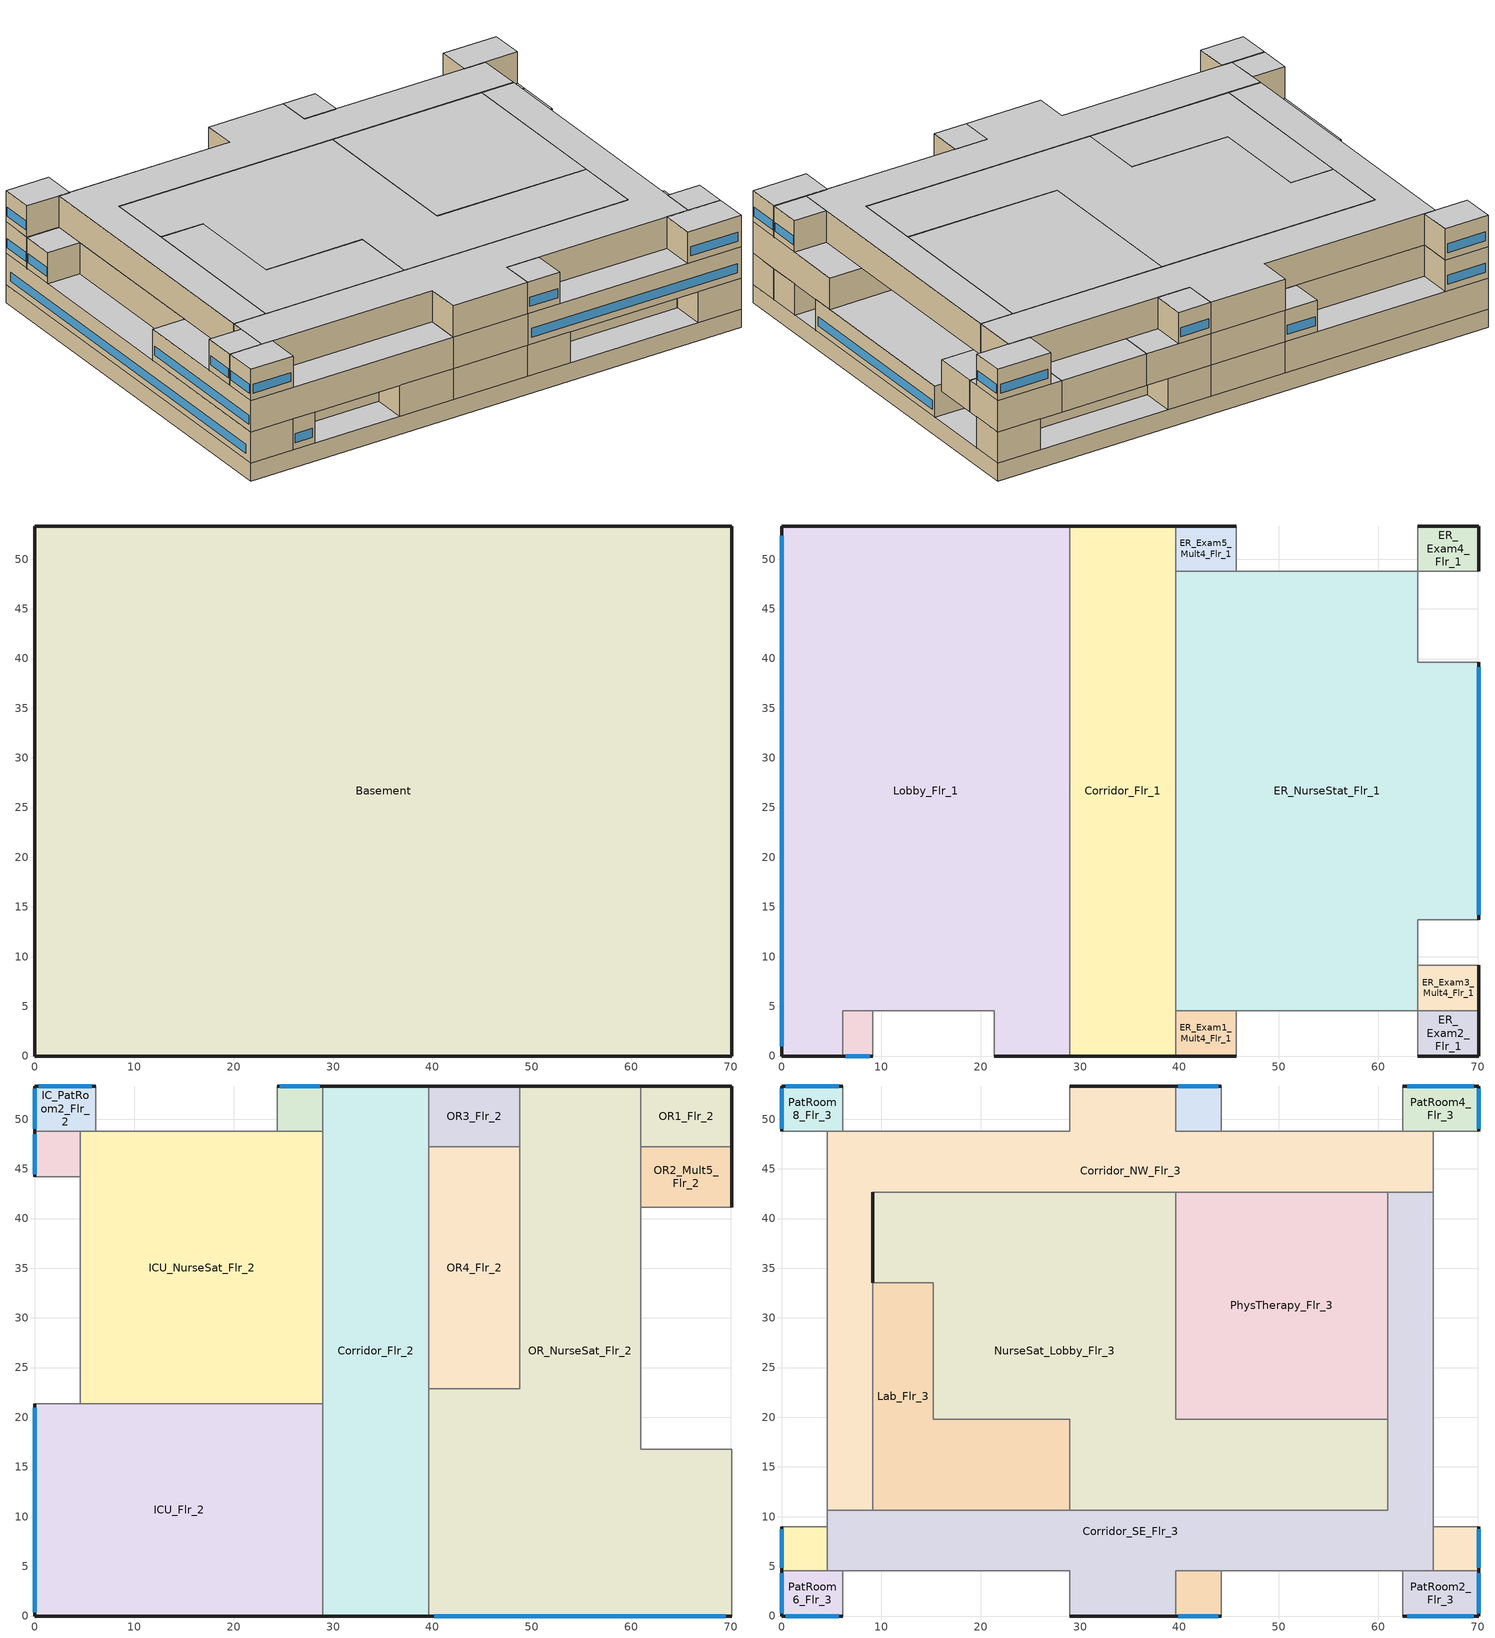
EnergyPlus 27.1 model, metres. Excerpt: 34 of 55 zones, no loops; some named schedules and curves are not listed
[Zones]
Basement
 floor ground (ext-slab): 70.1,53.34 70.1,0 0,0 0,53.34 z-2.44
 wall ground (ext-slab): 70.1,53.34 0,53.34 0,0 70.1,0 70.1,53.34 z-2.44:0
 ceiling adiabatic (INT-FLOOR-UNDERSIDE): 0,0 70.1,0 70.1,53.34 0,53.34 z0
ER_Exam1_Mult4_Flr_1
 floor adiabatic (INT-FLOOR-TOPSIDE): 45.72,4.57 45.72,0 39.62,0 39.62,4.57 z0
 wall outside (ext-walls): 39.62,0 45.72,0 z0:4.27
 wall adiabatic (int-walls): 45.72,0 45.72,4.57 39.62,4.57 39.62,0 z0:4.27
 ceiling adiabatic (INT-FLOOR-UNDERSIDE): 39.62,4.57 39.62,0 45.72,0 45.72,4.57 z4.27
ER_Exam2_Flr_1
 floor adiabatic (INT-FLOOR-TOPSIDE): 70.1,4.57 70.1,0 64.01,0 64.01,4.57 z0
 wall outside (ext-walls): 64.01,0 70.1,0 70.1,4.57 z0:4.27
 wall adiabatic (int-walls): 70.1,4.57 64.01,4.57 64.01,0 z0:4.27
 ceiling adiabatic (INT-FLOOR-UNDERSIDE): 64.01,4.57 64.01,0 70.1,0 70.1,4.57 z4.27
ER_Exam3_Mult4_Flr_1
 floor adiabatic (INT-FLOOR-TOPSIDE): 70.1,9.14 70.1,4.57 64.01,4.57 64.01,9.14 z0
 wall outside (ext-walls): 70.1,4.57 70.1,9.14 z0:4.27
 wall adiabatic (int-walls): 70.1,9.14 64.01,9.14 64.01,4.57 70.1,4.57 z0:4.27
 ceiling adiabatic (INT-FLOOR-UNDERSIDE): 64.01,9.14 64.01,4.57 70.1,4.57 70.1,9.14 z4.27
ER_Exam4_Flr_1
 floor adiabatic (INT-FLOOR-TOPSIDE): 70.1,53.34 70.1,48.77 64.01,48.77 64.01,53.34 z0
 wall outside (ext-walls): 70.1,48.77 70.1,53.34 64.01,53.34 z0:4.27
 wall adiabatic (int-walls): 64.01,53.34 64.01,48.77 70.1,48.77 z0:4.27
 ceiling adiabatic (INT-FLOOR-UNDERSIDE): 64.01,53.34 64.01,48.77 70.1,48.77 70.1,53.34 z4.27
ER_Exam5_Mult4_Flr_1
 floor adiabatic (INT-FLOOR-TOPSIDE): 45.72,53.34 45.72,48.77 39.62,48.77 39.62,53.34 z0
 wall outside (ext-walls): 45.72,53.34 39.62,53.34 z0:4.27
 wall adiabatic (int-walls): 39.62,53.34 39.62,48.77 45.72,48.77 45.72,53.34 z0:4.27
 ceiling adiabatic (INT-FLOOR-UNDERSIDE): 39.62,53.34 39.62,48.77 45.72,48.77 45.72,53.34 z4.27
Office1_Mult4_Flr_1
 floor adiabatic (INT-FLOOR-TOPSIDE): 9.14,4.57 9.14,0 6.1,0 6.1,4.57 z0
 wall outside (ext-walls): 6.1,0 9.14,0 z0:4.27
 wall adiabatic (int-walls): 9.14,0 9.14,4.57 6.1,4.57 6.1,0 z0:4.27
 window (window_south): 6.41,0 8.84,0 z0.91:2.13
 ceiling adiabatic (INT-FLOOR-UNDERSIDE): 6.1,4.57 6.1,0 9.14,0 9.14,4.57 z4.27
Lobby_Flr_1
 floor adiabatic (INT-FLOOR-TOPSIDE): 0,0 0,53.34 28.96,53.34 28.96,0 21.34,0 21.34,4.57 6.1,4.57 6.1,0 z0
 wall outside (ext-walls): 28.96,53.34 0,53.34 0,0 6.1,0 / 21.34,0 28.96,0 z0:4.27
 wall adiabatic (int-walls): 6.1,0 6.1,4.57 21.34,4.57 21.34,0 z0:4.27
 wall to Corridor_Flr_1 (AIR-WALL): 28.96,15.24 28.96,53.34 z0:4.27
 wall to Corridor_Flr_1 (int-walls): 28.96,0 28.96,15.24 z0:4.27
 window (window_west): 0,52.34 0,1 z0.91:2.13
 ceiling adiabatic (INT-FLOOR-UNDERSIDE): 0,0 6.1,0 6.1,4.57 21.34,4.57 21.34,0 28.96,0 28.96,53.34 0,53.34 z4.27
Corridor_Flr_1
 floor adiabatic (INT-FLOOR-TOPSIDE): 39.62,53.34 39.62,0 28.96,0 28.96,53.34 z0
 wall outside (ext-walls): 39.62,53.34 28.96,53.34 / 28.96,0 39.62,0 z0:4.27
 wall adiabatic (int-walls): 39.62,0 39.62,53.34 z0:4.27
 ceiling adiabatic (INT-FLOOR-UNDERSIDE): 28.96,53.34 28.96,0 39.62,0 39.62,53.34 z4.27
ER_NurseStat_Flr_1
 floor adiabatic (INT-FLOOR-TOPSIDE): 39.62,4.57 39.62,48.77 64.01,48.77 64.01,39.62 70.1,39.62 70.1,13.72 64.01,13.72 64.01,4.57 z0
 wall outside (ext-walls): 70.1,13.72 70.1,39.62 z0:4.27
 wall adiabatic (int-walls): 70.1,39.62 64.01,39.62 64.01,48.77 39.62,48.77 39.62,4.57 64.01,4.57 64.01,13.72 70.1,13.72 z0:4.27
 window (window_east): 70.1,14.2 70.1,39.14 z0.91:2.13
 ceiling adiabatic (INT-FLOOR-UNDERSIDE): 39.62,4.57 64.01,4.57 64.01,13.72 70.1,13.72 70.1,39.62 64.01,39.62 64.01,48.77 39.62,48.77 z4.27
OR1_Flr_2
 floor adiabatic (INT-FLOOR-TOPSIDE): 70.1,53.34 70.1,47.24 60.96,47.24 60.96,53.34 z4.27
 wall outside (ext-walls): 70.1,47.24 70.1,53.34 60.96,53.34 z4.27:8.54
 wall adiabatic (int-walls): 60.96,53.34 60.96,47.24 70.1,47.24 z4.27:8.54
 ceiling adiabatic (INT-FLOOR-UNDERSIDE): 60.96,53.34 60.96,47.24 70.1,47.24 70.1,53.34 z8.54
OR2_Mult5_Flr_2
 floor adiabatic (INT-FLOOR-TOPSIDE): 70.1,47.24 70.1,41.15 60.96,41.15 60.96,47.24 z4.27
 wall outside (ext-walls): 70.1,41.15 70.1,47.24 z4.27:8.54
 wall adiabatic (int-walls): 70.1,47.24 60.96,47.24 60.96,41.15 70.1,41.15 z4.27:8.54
 ceiling adiabatic (INT-FLOOR-UNDERSIDE): 60.96,47.24 60.96,41.15 70.1,41.15 70.1,47.24 z8.54
OR3_Flr_2
 floor adiabatic (INT-FLOOR-TOPSIDE): 48.77,53.34 48.77,47.24 39.62,47.24 39.62,53.34 z4.27
 wall outside (ext-walls): 48.77,53.34 39.62,53.34 z4.27:8.54
 wall adiabatic (int-walls): 39.62,53.34 39.62,47.24 48.77,47.24 48.77,53.34 z4.27:8.54
 ceiling adiabatic (INT-FLOOR-UNDERSIDE): 39.62,53.34 39.62,47.24 48.77,47.24 48.77,53.34 z8.54
OR4_Flr_2
 floor adiabatic (INT-FLOOR-TOPSIDE): 48.77,47.24 48.77,22.86 39.62,22.86 39.62,47.24 z4.27
 wall adiabatic (int-walls): 48.77,47.24 39.62,47.24 39.62,22.86 48.77,22.86 48.77,47.24 z4.27:8.54
 ceiling adiabatic (INT-FLOOR-UNDERSIDE): 39.62,47.24 39.62,22.86 48.77,22.86 48.77,47.24 z8.54
IC_PatRoom1_Mult5_Flr_2
 floor adiabatic (INT-FLOOR-TOPSIDE): 28.96,53.34 28.96,48.77 24.38,48.77 24.38,53.34 z4.27
 wall outside (ext-walls): 28.96,53.34 24.38,53.34 z4.27:8.54
 wall adiabatic (int-walls): 24.38,53.34 24.38,48.77 28.96,48.77 28.96,53.34 z4.27:8.54
 window (window_north): 28.68,53.34 24.66,53.34 z5.18:6.4
 ceiling adiabatic (INT-FLOOR-UNDERSIDE): 24.38,53.34 24.38,48.77 28.96,48.77 28.96,53.34 z8.54
IC_PatRoom2_Flr_2
 floor adiabatic (INT-FLOOR-TOPSIDE): 6.1,53.34 6.1,48.77 0,48.77 0,53.34 z4.27
 wall outside (ext-walls): 6.1,53.34 0,53.34 0,48.77 z4.27:8.54
 wall adiabatic (int-walls): 0,48.77 6.1,48.77 6.1,53.34 z4.27:8.54
 window (window_north): 5.73,53.34 0.37,53.34 z5.18:6.4
 window (window_west): 0,53.07 0,49.04 z5.18:6.4
 ceiling adiabatic (INT-FLOOR-UNDERSIDE): 0,53.34 0,48.77 6.1,48.77 6.1,53.34 z8.54
IC_PatRoom3_Mult6_Flr_2
 floor adiabatic (INT-FLOOR-TOPSIDE): 4.57,48.77 4.57,44.2 0,44.2 0,48.77 z4.27
 wall outside (ext-walls): 0,48.77 0,44.2 z4.27:8.54
 wall adiabatic (int-walls): 0,44.2 4.57,44.2 4.57,48.77 0,48.77 z4.27:8.54
 window (window_west): 0,48.49 0,44.47 z5.18:6.4
 ceiling adiabatic (INT-FLOOR-UNDERSIDE): 0,48.77 0,44.2 4.57,44.2 4.57,48.77 z8.54
ICU_Flr_2
 floor adiabatic (INT-FLOOR-TOPSIDE): 28.96,21.34 28.96,0 0,0 0,21.34 z4.27
 wall outside (ext-walls): 0,21.34 0,0 28.96,0 z4.27:8.54
 wall adiabatic (int-walls): 28.96,0 28.96,21.34 0,21.34 z4.27:8.54
 window (window_west): 0,20.94 0,0.4 z5.18:6.4
 ceiling adiabatic (INT-FLOOR-UNDERSIDE): 0,21.34 0,0 28.96,0 28.96,21.34 z8.54
ICU_NurseSat_Flr_2
 floor adiabatic (INT-FLOOR-TOPSIDE): 4.57,21.34 4.57,48.77 28.96,48.77 28.96,21.34 z4.27
 wall adiabatic (int-walls): 28.96,48.77 4.57,48.77 4.57,21.34 28.96,21.34 28.96,48.77 z4.27:8.54
 ceiling adiabatic (INT-FLOOR-UNDERSIDE): 4.57,21.34 28.96,21.34 28.96,48.77 4.57,48.77 z8.54
Corridor_Flr_2
 floor adiabatic (INT-FLOOR-TOPSIDE): 39.62,53.34 39.62,0 28.96,0 28.96,53.34 z4.27
 wall outside (ext-walls): 39.62,53.34 28.96,53.34 / 28.96,0 39.62,0 z4.27:8.54
 wall adiabatic (int-walls): 39.62,0 39.62,53.34 / 28.96,53.34 28.96,0 z4.27:8.54
 ceiling adiabatic (INT-FLOOR-UNDERSIDE): 28.96,53.34 28.96,0 39.62,0 39.62,53.34 z8.54
OR_NurseSat_Flr_2
 floor adiabatic (INT-FLOOR-TOPSIDE): 39.62,0 39.62,22.86 48.77,22.86 48.77,53.34 60.96,53.34 60.96,16.76 70.1,16.76 70.1,0 z4.27
 wall outside (ext-walls): 60.96,53.34 48.77,53.34 / 39.62,0 70.1,0 z4.27:8.54
 wall adiabatic (int-walls): 48.77,53.34 48.77,22.86 39.62,22.86 39.62,0 / 70.1,0 70.1,16.76 60.96,16.76 60.96,53.34 z4.27:8.54
 window (window_south): 40.2,0 69.53,0 z5.18:6.4
 ceiling adiabatic (INT-FLOOR-UNDERSIDE): 39.62,0 70.1,0 70.1,16.76 60.96,16.76 60.96,53.34 48.77,53.34 48.77,22.86 39.62,22.86 z8.54
PatRoom1_Mult10_Flr_3
 floor adiabatic (INT-FLOOR-TOPSIDE): 44.2,4.57 44.2,0 39.62,0 39.62,4.57 z8.54
 wall outside (ext-walls): 39.62,0 44.2,0 z8.54:12.8
 wall adiabatic (int-walls): 44.2,0 44.2,4.57 39.62,4.57 39.62,0 z8.54:12.8
 window (window_south): 39.9,0 43.92,0 z9.45:10.67
 ceiling adiabatic (INT-FLOOR-UNDERSIDE): 39.62,4.57 39.62,0 44.2,0 44.2,4.57 z12.8
PatRoom2_Flr_3
 floor adiabatic (INT-FLOOR-TOPSIDE): 70.1,4.57 70.1,0 62.48,0 62.48,4.57 z8.54
 wall outside (ext-walls): 62.48,0 70.1,0 70.1,4.57 z8.54:12.8
 wall adiabatic (int-walls): 70.1,4.57 62.48,4.57 62.48,0 z8.54:12.8
 window (window_east): 70.1,0.27 70.1,4.3 z9.45:10.67
 window (window_south): 62.94,0 69.65,0 z9.45:10.67
 ceiling adiabatic (INT-FLOOR-UNDERSIDE): 62.48,4.57 62.48,0 70.1,0 70.1,4.57 z12.8
PatRoom3_Mult10_Flr_3
 floor adiabatic (INT-FLOOR-TOPSIDE): 70.1,8.99 70.1,4.57 65.53,4.57 65.53,8.99 z8.54
 wall outside (ext-walls): 70.1,4.57 70.1,8.99 z8.54:12.8
 wall adiabatic (int-walls): 70.1,8.99 65.53,8.99 65.53,4.57 70.1,4.57 z8.54:12.8
 window (window_east): 70.1,4.84 70.1,8.73 z9.45:10.67
 ceiling adiabatic (INT-FLOOR-UNDERSIDE): 65.53,8.99 65.53,4.57 70.1,4.57 70.1,8.99 z12.8
PatRoom4_Flr_3
 floor adiabatic (INT-FLOOR-TOPSIDE): 70.1,53.34 70.1,48.77 62.48,48.77 62.48,53.34 z8.54
 wall outside (ext-walls): 70.1,48.77 70.1,53.34 62.48,53.34 z8.54:12.8
 wall adiabatic (int-walls): 62.48,53.34 62.48,48.77 70.1,48.77 z8.54:12.8
 window (window_north): 69.65,53.34 62.94,53.34 z9.45:10.67
 window (window_east): 70.1,49.04 70.1,53.07 z9.45:10.67
 ceiling adiabatic (INT-FLOOR-UNDERSIDE): 62.48,53.34 62.48,48.77 70.1,48.77 70.1,53.34 z12.8
PatRoom5_Mult10_Flr_3
 floor adiabatic (INT-FLOOR-TOPSIDE): 44.2,53.34 44.2,48.77 39.62,48.77 39.62,53.34 z8.54
 wall outside (ext-walls): 44.2,53.34 39.62,53.34 z8.54:12.8
 wall adiabatic (int-walls): 39.62,53.34 39.62,48.77 44.2,48.77 44.2,53.34 z8.54:12.8
 window (window_north): 43.92,53.34 39.9,53.34 z9.45:10.67
 ceiling adiabatic (INT-FLOOR-UNDERSIDE): 39.62,53.34 39.62,48.77 44.2,48.77 44.2,53.34 z12.8
PhysTherapy_Flr_3
 floor adiabatic (INT-FLOOR-TOPSIDE): 60.96,42.67 60.96,19.81 39.62,19.81 39.62,42.67 z8.54
 wall to Corridor_NW_Flr_3 (int-walls): 60.96,42.67 39.62,42.67 z8.54:12.8
 wall to Corridor_SE_Flr_3 (int-walls): 60.96,19.81 60.96,42.67 z8.54:12.8
 wall to NurseSat_Lobby_Flr_3 (int-walls): 39.62,42.67 39.62,19.81 60.96,19.81 z8.54:12.8
 ceiling adiabatic (INT-FLOOR-UNDERSIDE): 39.62,42.67 39.62,19.81 60.96,19.81 60.96,42.67 z12.8
PatRoom6_Flr_3
 floor adiabatic (INT-FLOOR-TOPSIDE): 6.1,4.57 6.1,0 0,0 0,4.57 z8.54
 wall outside (ext-walls): 0,4.57 0,0 6.1,0 z8.54:12.8
 wall adiabatic (int-walls): 6.1,0 6.1,4.57 0,4.57 z8.54:12.8
 window (window_south): 0.37,0 5.73,0 z9.45:10.67
 window (window_west): 0,4.3 0,0.27 z9.45:10.67
 ceiling adiabatic (INT-FLOOR-UNDERSIDE): 0,4.57 0,0 6.1,0 6.1,4.57 z12.8
PatRoom7_Mult10_Flr_3
 floor adiabatic (INT-FLOOR-TOPSIDE): 4.57,8.99 4.57,4.57 0,4.57 0,8.99 z8.54
 wall outside (ext-walls): 0,8.99 0,4.57 z8.54:12.8
 wall adiabatic (int-walls): 0,4.57 4.57,4.57 4.57,8.99 0,8.99 z8.54:12.8
 window (window_west): 0,8.73 0,4.84 z9.45:10.67
 ceiling adiabatic (INT-FLOOR-UNDERSIDE): 0,8.99 0,4.57 4.57,4.57 4.57,8.99 z12.8
PatRoom8_Flr_3
 floor adiabatic (INT-FLOOR-TOPSIDE): 6.1,53.34 6.1,48.77 0,48.77 0,53.34 z8.54
 wall outside (ext-walls): 6.1,53.34 0,53.34 0,48.77 z8.54:12.8
 wall adiabatic (int-walls): 0,48.77 6.1,48.77 6.1,53.34 z8.54:12.8
 window (window_north): 5.73,53.34 0.37,53.34 z9.45:10.67
 window (window_west): 0,53.07 0,49.04 z9.45:10.67
 ceiling adiabatic (INT-FLOOR-UNDERSIDE): 0,53.34 0,48.77 6.1,48.77 6.1,53.34 z12.8
NurseSat_Lobby_Flr_3
 floor adiabatic (INT-FLOOR-TOPSIDE): 9.14,42.67 39.62,42.67 39.62,19.81 60.96,19.81 60.96,10.67 28.96,10.67 28.96,19.81 15.24,19.81 15.24,33.53 9.14,33.53 z8.54
 wall outside (AIR-WALL): 9.14,42.67 9.14,33.53 z8.54:12.8
 wall to Corridor_NW_Flr_3 (AIR-WALL): 39.62,42.67 9.14,42.67 z8.54:12.8
 wall to Corridor_SE_Flr_3 (AIR-WALL): 28.96,10.67 60.96,10.67 60.96,19.81 z8.54:12.8
 wall to Lab_Flr_3 (int-walls): 9.14,33.53 15.24,33.53 15.24,19.81 28.96,19.81 28.96,10.67 z8.54:12.8
 ceiling adiabatic (INT-FLOOR-UNDERSIDE): 9.14,42.67 9.14,33.53 15.24,33.53 15.24,19.81 28.96,19.81 28.96,10.67 60.96,10.67 60.96,19.81 39.62,19.81 39.62,42.67 z12.8
Lab_Flr_3
 floor adiabatic (INT-FLOOR-TOPSIDE): 9.14,33.53 15.24,33.53 15.24,19.81 28.96,19.81 28.96,10.67 9.14,10.67 z8.54
 wall to Corridor_SE_Flr_3 (int-walls): 9.14,10.67 28.96,10.67 z8.54:12.8
 wall to Corridor_NW_Flr_3 (int-walls): 9.14,33.58 9.14,10.67 z8.54:12.8
 ceiling adiabatic (INT-FLOOR-UNDERSIDE): 9.14,33.53 9.14,10.67 28.96,10.67 28.96,19.81 15.24,19.81 15.24,33.53 z12.8
Corridor_SE_Flr_3
 floor adiabatic (INT-FLOOR-TOPSIDE): 4.57,4.57 4.57,10.67 60.96,10.67 60.96,42.67 65.53,42.67 65.53,4.57 39.62,4.57 39.62,0 28.96,0 28.96,4.57 z8.54
 wall outside (ext-walls): 28.96,0 39.62,0 z8.54:12.8
 wall adiabatic (int-walls): 39.62,0 39.62,4.57 65.53,4.57 65.53,42.67 / 4.57,10.67 4.57,4.57 28.96,4.57 28.96,0 z8.54:12.8
 wall to Corridor_NW_Flr_3 (AIR-WALL): 65.53,42.67 60.96,42.67 / 9.14,10.67 4.57,10.67 z8.54:12.8
 ceiling adiabatic (INT-FLOOR-UNDERSIDE): 4.57,4.57 28.96,4.57 28.96,0 39.62,0 39.62,4.57 65.53,4.57 65.53,42.67 60.96,42.67 60.96,10.67 4.57,10.67 z12.8
Corridor_NW_Flr_3
 floor adiabatic (INT-FLOOR-TOPSIDE): 4.57,10.67 4.57,48.77 28.96,48.77 28.96,53.34 39.62,53.34 39.62,48.77 65.53,48.77 65.53,42.67 9.14,42.67 9.14,10.67 z8.54
 wall outside (AIR-WALL): 9.14,33.58 9.14,42.67 z8.54:12.8
 wall outside (ext-walls): 39.62,53.34 28.96,53.34 z8.54:12.8
 wall adiabatic (int-walls): 65.53,42.67 65.53,48.77 39.62,48.77 39.62,53.34 / 28.96,53.34 28.96,48.77 4.57,48.77 4.57,10.67 z8.54:12.8
 ceiling adiabatic (INT-FLOOR-UNDERSIDE): 4.57,10.67 9.14,10.67 9.14,42.67 65.53,42.67 65.53,48.77 39.62,48.77 39.62,53.34 28.96,53.34 28.96,48.77 4.57,48.77 z12.8
[Building]
Building: North Axis {deg}=0; Terrain=City; Loads Convergence Tolerance Value {W}=0.04; Temperature Convergence Tolerance Value {deltaC}=0.2; Solar Distribution=MinimalShadowing; Maximum Number of Warmup Days=25; Minimum Number of Warmup Days=6
[Site:Location]
SAN_FRANCISCO_CA_USA TMY2-23234: Latitude {deg}=37.62; Longitude {deg}=-122.38; Time Zone {hr}=-8; Elevation {m}=5
[Site:GroundTemperature:BuildingSurface]
20.11, 20.13, 20.14, 20.18, 20.2, 20.22, 20.23, 20.26, 20.27, 20.24, 20.26, 20.25
[Site:WaterMainsTemperature]
Calculation Method=Correlation; Annual Average Outdoor Air Temperature {C}=13.08; Maximum Difference In Monthly Average Outdoor Air Temperatures {deltaC}=8
[SizingPeriod:DesignDay] Day of Month=21; Humidity Condition Type=Wetbulb; Barometric Pressure {Pa}=101265; Rain Indicator=No; Snow Indicator=No; Daylight Saving Time Indicator=No; Solar Model Indicator=ASHRAEClearSky
Name | Month | Day Type | Maximum Dry-Bulb Temperature {C} | Daily Dry-Bulb Temperature Range {deltaC} | Wetbulb or DewPoint at Maximum Dry-Bulb {C} | Wind Speed {m/s} | Wind Direction {deg} | Sky Clearness
SAN_FRANCISCO Ann Htg 99.6% Condns DB | 1 | WinterDesignDay | 3.2 | 0 | 3.2 | 2.4 | 140 | 0
SAN_FRANCISCO Ann Clg .4% Condns DB=>MWB | 9 | SummerDesignDay | 28.3 | 9 | 17.2 | 5.8 | 310 | 1
[WindowMaterial:Glazing] Optical Data Type=SpectralAverage; Thickness {m}=0.003; Infrared Transmittance at Normal Incidence=0; Front Side Infrared Hemispherical Emissivity=0.999; Back Side Infrared Hemispherical Emissivity=0.999
Name | Solar Transmittance at Normal Incidence | Front Side Solar Reflectance at Normal Incidence | Back Side Solar Reflectance at Normal Incidence | Visible Transmittance at Normal Incidence | Front Side Visible Reflectance at Normal Incidence | Back Side Visible Reflectance at Normal Incidence | Conductivity {W/m-K}
Theoretical glass 78 | 0.3722 | 0.5778 | 0.5778 | 0.3889 | 0.5611 | 0.5611 | 100.282
Theoretical glass 64 | 0.5926 | 0.3574 | 0.3574 | 0.6078 | 0.3422 | 0.3422 | 100.376
[Material] Thermal Absorptance=0.9
Name | Roughness | Thickness {m} | Conductivity {W/m-K} | Density {kg/m3} | Specific Heat {J/kg-K} | Solar Absorptance | Visible Absorptance
GP01 1/2 GYPSUM | Smooth | 0.0127 | 0.16 | 800 | 1090 | 0.7 | 0.5
1IN Stucco | Smooth | 0.0253 | 0.6918 | 1858 | 837 | 0.92 | 0.92
8IN Concrete HW | MediumRough | 0.2033 | 1.7296 | 2243 | 837 | 0.65 | 0.65
Wall insulation 19 | MediumRough | 0.0344 | 0.0432 | 91 | 837 | 0.5 | 0.5
1/2IN Gypsum | Smooth | 0.0127 | 0.16 | 784.9 | 830 | 0.92 | 0.92
MAT-CC05 8 HW CONCRETE | Rough | 0.2032 | 1.311 | 2240 | 836.8 | 0.7 | 0.7
Std Wood 6inch | MediumSmooth | 0.15 | 0.12 | 540 | 1210 | 0.7 | 0.7
Std MAT-CC05 4  MW CONCRETE | Rough | 0.1 | 0.858 | 1968 | 836.8 | 0.7 | 0.2
[Material:NoMass] Thermal Absorptance=0.9; Solar Absorptance=0.7
Name | Roughness | Thermal Resistance {m2-K/W} | Visible Absorptance
CP02 CARPET PAD | VeryRough | 0.2165 | 0.8
Std CP02 CARPET PAD | VeryRough | 0.21648 | 0.8
MAT-AIR-WALL | Rough | 0.207949
[Construction]
InteriorFurnishings: Std Wood 6inch
INT-FLOOR-TOPSIDE: Std MAT-CC05 4  MW CONCRETE, Std CP02 CARPET PAD
INT-FLOOR-UNDERSIDE: Std CP02 CARPET PAD, Std MAT-CC05 4  MW CONCRETE
AIR-WALL: MAT-AIR-WALL
window_south; window_east; window_west: Theoretical glass 78
window_north: Theoretical glass 64
int-walls: GP01 1/2 GYPSUM, GP01 1/2 GYPSUM
ext-walls: 1IN Stucco, 8IN Concrete HW, Wall insulation 19, 1/2IN Gypsum
ext-slab: MAT-CC05 8 HW CONCRETE, CP02 CARPET PAD
[ComponentCost:LineItem]
Name | Line Item Type | Item | Cost per Area {$/m2} | Cost per Each {$} | Quantity | Cost per Unit of Output Capacity {$/kW}
Interior Furnishings | Construction | InteriorFurnishings | 1
Interior Floor | Construction | INT-FLOOR-UNDERSIDE | 15
Interior Floor Slab | Construction | INT-FLOOR-SLAB | 35
Drop Ceiling | Construction | DropCeiling | 10
Sloped Metal Roof | Construction | Sloped_Metal_Roof | 1
Gable Wall | Construction | Gable_Wall | 1
Air Wall | Construction | AIR-WALL | 1
Swinging Door Conditioned | Construction | Std Swinging Door_con | 1
Swinging Door Semi-conditioned | Construction | Std Swinging Door_semi | 1
Overhead Door | Construction | Std Overhead Door | 1
south:window_south | Construction | window_south | 154.824
east:window_east | Construction | window_east | 154.824
north:window_north | Construction | window_north | 121.468
west:window_west | Construction | window_west | 154.824
SkylightConst:window_SkylightConst | Construction | window_SkylightConst | 142.45
roofs:roofs | Construction | roofs | 34.3904
int-walls:int-walls | Construction | int-walls | 1
ext-walls:ext-walls | Construction | ext-walls | 41.2679
ext-slab:ext-slab | Construction | ext-slab | 560.787
exposed-floor:exposed-floor | Construction | exposed-floor | 32.9966
attic-floor:attic-floor | Construction | attic-floor | 15.0182
Infiltration:Basement | General | Basement |  | 1 | 0.38
LIGHTING EQUIP:Basement | Lights | Basement |  |  |  | 1
ELECTRIC EQUIPMENT:Basement:MiscPlug | General | Basement |  | 1 | 10.0588
[Zone] Type=1; Floor Area {m2}=autocalculate; Part of Total Floor Area=YES
Name | Multiplier | Ceiling Height {m} | Volume {m3}
Basement | 1 | 2.439 | 9120.27
ER_Exam1_Mult4_Flr_1; ER_Exam3_Mult4_Flr_1; ER_Exam5_Mult4_Flr_1 | 4 | 4.2683 | 118.96
ER_Exam2_Flr_1; ER_Exam4_Flr_1; IC_PatRoom2_Flr_2; PatRoom6_Flr_3; PatRoom8_Flr_3 | 1 | 4.2683 | 118.96
Office1_Mult4_Flr_1 | 5 | 4.2683 | 59.5
Lobby_Flr_1 | 1 | 4.2683 | 6294.92
Corridor_Flr_1; Corridor_Flr_2 | 1 | 4.2683 | 2428.79
ER_NurseStat_Flr_1 | 1 | 4.2683 | 5273.95
OR1_Flr_2; OR3_Flr_2 | 1 | 4.2683 | 237.91
OR2_Mult5_Flr_2 | 5 | 4.2683 | 237.91
OR4_Flr_2 | 1 | 4.2683 | 951.7
IC_PatRoom1_Mult5_Flr_2 | 5 | 4.2683 | 89.21
IC_PatRoom3_Mult6_Flr_2 | 6 | 4.2683 | 89.21
ICU_Flr_2 | 1 | 4.2683 | 2637.63
ICU_NurseSat_Flr_2 | 1 | 4.2683 | 2854.51
OR_NurseSat_Flr_2 | 1 | 4.2683 | 4322.24
PatRoom1_Mult10_Flr_3; PatRoom5_Mult10_Flr_3 | 10 | 4.2683 | 89.21
PatRoom2_Flr_3; PatRoom4_Flr_3 | 1 | 4.2683 | 148.71
PatRoom3_Mult10_Flr_3; PatRoom7_Mult10_Flr_3 | 10 | 4.2683 | 86.26
PhysTherapy_Flr_3 | 1 | 4.2683 | 2081.82
NurseSat_Lobby_Flr_3 | 1 | 4.2683 | 3866.25
Lab_Flr_3 | 1 | 4.2683 | 1129.43
Corridor_SE_Flr_3; Corridor_NW_Flr_3 | 1 | 4.2683 | 2418.88
[InternalMass] Construction=InteriorFurnishings
Name | Zone or ZoneList | Surface Area {m2}
Basement_InternalMass_1 | Basement | 7478.69
ER_Exam1_Mult4_Flr_1_InternalMass_1 | ER_Exam1_Mult4_Flr_1 | 55.7418
ER_Exam2_Flr_1_InternalMass_1 | ER_Exam2_Flr_1 | 55.7418
ER_Exam3_Mult4_Flr_1_InternalMass_1 | ER_Exam3_Mult4_Flr_1 | 55.7418
ER_Exam4_Flr_1_InternalMass_1 | ER_Exam4_Flr_1 | 55.7418
ER_Exam5_Mult4_Flr_1_InternalMass_1 | ER_Exam5_Mult4_Flr_1 | 55.7418
Office1_Mult4_Flr_1_InternalMass_1 | Office1_Mult4_Flr_1 | 27.8709
Lobby_Flr_1_InternalMass_1 | Lobby_Flr_1 | 2949.62
Corridor_Flr_1_InternalMass_1 | Corridor_Flr_1 | 1138.06
ER_NurseStat_Flr_1_InternalMass_1 | ER_NurseStat_Flr_1 | 2471.22
OR1_Flr_2_InternalMass_1 | OR1_Flr_2 | 111.4836
OR2_Mult5_Flr_2_InternalMass_1 | OR2_Mult5_Flr_2 | 111.4836
OR3_Flr_2_InternalMass_1 | OR3_Flr_2 | 111.4836
OR4_Flr_2_InternalMass_1 | OR4_Flr_2 | 445.9346
IC_PatRoom1_Mult5_Flr_2_InternalMass_1 | IC_PatRoom1_Mult5_Flr_2 | 41.8064
IC_PatRoom2_Flr_2_InternalMass_1 | IC_PatRoom2_Flr_2 | 55.7418
IC_PatRoom3_Mult6_Flr_2_InternalMass_1 | IC_PatRoom3_Mult6_Flr_2 | 41.8064
ICU_Flr_2_InternalMass_1 | ICU_Flr_2 | 1235.93
ICU_NurseSat_Flr_2_InternalMass_1 | ICU_NurseSat_Flr_2 | 1337.54
Corridor_Flr_2_InternalMass_1 | Corridor_Flr_2 | 1138.06
OR_NurseSat_Flr_2_InternalMass_1 | OR_NurseSat_Flr_2 | 2025.29
PatRoom1_Mult10_Flr_3_InternalMass_1 | PatRoom1_Mult10_Flr_3 | 41.8064
PatRoom2_Flr_3_InternalMass_1 | PatRoom2_Flr_3 | 69.6773
PatRoom3_Mult10_Flr_3_InternalMass_1 | PatRoom3_Mult10_Flr_3 | 40.4165
PatRoom4_Flr_3_InternalMass_1 | PatRoom4_Flr_3 | 69.6773
PatRoom5_Mult10_Flr_3_InternalMass_1 | PatRoom5_Mult10_Flr_3 | 41.8064
PhysTherapy_Flr_3_InternalMass_1 | PhysTherapy_Flr_3 | 975.4819
PatRoom6_Flr_3_InternalMass_1 | PatRoom6_Flr_3 | 55.7418
PatRoom7_Mult10_Flr_3_InternalMass_1 | PatRoom7_Mult10_Flr_3 | 40.4165
PatRoom8_Flr_3_InternalMass_1 | PatRoom8_Flr_3 | 55.7418
NurseSat_Lobby_Flr_3_InternalMass_1 | NurseSat_Lobby_Flr_3 | 1811.61
Lab_Flr_3_InternalMass_1 | Lab_Flr_3 | 529.5473
Corridor_SE_Flr_3_InternalMass_1 | Corridor_SE_Flr_3 | 1133.42
Corridor_NW_Flr_3_InternalMass_1 | Corridor_NW_Flr_3 | 1133.42
[ZoneInfiltration:DesignFlowRate] Schedule=INFIL_HALF_ON_SCH; Design Flow Rate Calculation Method=Flow/Zone; Constant Term Coefficient=1; Temperature Term Coefficient=0; Velocity Term Coefficient=0; Velocity Squared Term Coefficient=0
Name | Zone or ZoneList or Space or SpaceList | Design Flow Rate {m3/s}
Basement_Infiltration | Basement | 0.38
ER_Exam1_Mult4_Flr_1_Infiltration | ER_Exam1_Mult4_Flr_1 | 0.0099
ER_Exam2_Flr_1_Infiltration | ER_Exam2_Flr_1 | 0.0099
ER_Exam3_Mult4_Flr_1_Infiltration | ER_Exam3_Mult4_Flr_1 | 0.0099
ER_Exam4_Flr_1_Infiltration | ER_Exam4_Flr_1 | 0.0099
ER_Exam5_Mult4_Flr_1_Infiltration | ER_Exam5_Mult4_Flr_1 | 0.0099
Office1_Mult4_Flr_1_Infiltration | Office1_Mult4_Flr_1 | 0.005
Lobby_Flr_1_Infiltration | Lobby_Flr_1 | 0.5246
Corridor_Flr_1_Infiltration | Corridor_Flr_1 | 0.2024
ER_NurseStat_Flr_1_Infiltration | ER_NurseStat_Flr_1 | 0.4395
OR1_Flr_2_Infiltration | OR1_Flr_2 | 0.0198
OR2_Mult5_Flr_2_Infiltration | OR2_Mult5_Flr_2 | 0.0198
OR3_Flr_2_Infiltration | OR3_Flr_2 | 0.0198
OR4_Flr_2_Infiltration | OR4_Flr_2 | 0.0793
IC_PatRoom1_Mult5_Flr_2_Infiltration | IC_PatRoom1_Mult5_Flr_2 | 0.0074
IC_PatRoom2_Flr_2_Infiltration | IC_PatRoom2_Flr_2 | 0.0099
IC_PatRoom3_Mult6_Flr_2_Infiltration | IC_PatRoom3_Mult6_Flr_2 | 0.0074
ICU_Flr_2_Infiltration | ICU_Flr_2 | 0.2198
ICU_NurseSat_Flr_2_Infiltration | ICU_NurseSat_Flr_2 | 0.2379
Corridor_Flr_2_Infiltration | Corridor_Flr_2 | 0.2024
OR_NurseSat_Flr_2_Infiltration | OR_NurseSat_Flr_2 | 0.3602
PatRoom1_Mult10_Flr_3_Infiltration | PatRoom1_Mult10_Flr_3 | 0.0074
PatRoom2_Flr_3_Infiltration | PatRoom2_Flr_3 | 0.0124
PatRoom3_Mult10_Flr_3_Infiltration | PatRoom3_Mult10_Flr_3 | 0.0072
PatRoom4_Flr_3_Infiltration | PatRoom4_Flr_3 | 0.0124
PatRoom5_Mult10_Flr_3_Infiltration | PatRoom5_Mult10_Flr_3 | 0.0074
PhysTherapy_Flr_3_Infiltration | PhysTherapy_Flr_3 | 0.1735
PatRoom6_Flr_3_Infiltration | PatRoom6_Flr_3 | 0.0099
PatRoom7_Mult10_Flr_3_Infiltration | PatRoom7_Mult10_Flr_3 | 0.0072
PatRoom8_Flr_3_Infiltration | PatRoom8_Flr_3 | 0.0099
NurseSat_Lobby_Flr_3_Infiltration | NurseSat_Lobby_Flr_3 | 0.3222
Lab_Flr_3_Infiltration | Lab_Flr_3 | 0.0941
Corridor_SE_Flr_3_Infiltration | Corridor_SE_Flr_3 | 0.2016
Corridor_NW_Flr_3_Infiltration | Corridor_NW_Flr_3 | 0.2016
[Lights] Design Level Calculation Method=LightingLevel; Return Air Fraction=0; Fraction Radiant=0.7; Fraction Visible=0.2; Fraction Replaceable=1; Return Air Fraction Calculated from Plenum Temperature=No
Name | Zone or ZoneList or Space or SpaceList | Schedule | Lighting Level {W}
Basement_Lights | Basement | BLDG_LIGHT_SCH | 40235.4
ER_Exam1_Mult4_Flr_1_Lights | ER_Exam1_Mult4_Flr_1 | BLDG_LIGHT_EXTD_SCH | 809.65
ER_Exam2_Flr_1_Lights | ER_Exam2_Flr_1 | BLDG_LIGHT_EXTD_SCH | 809.65
ER_Exam3_Mult4_Flr_1_Lights | ER_Exam3_Mult4_Flr_1 | BLDG_LIGHT_EXTD_SCH | 809.65
ER_Exam4_Flr_1_Lights | ER_Exam4_Flr_1 | BLDG_LIGHT_EXTD_SCH | 809.65
ER_Exam5_Mult4_Flr_1_Lights | ER_Exam5_Mult4_Flr_1 | BLDG_LIGHT_EXTD_SCH | 809.65
Office1_Mult4_Flr_1_Lights | Office1_Mult4_Flr_1 | BLDG_LIGHT_SCH | 164.9958
Lobby_Flr_1_Lights | Lobby_Flr_1 | BLDG_LIGHT_SCH | 20632.6
Corridor_Flr_1_Lights | Corridor_Flr_1 | BLDG_LIGHT_EXTD_SCH | 6122.77
ER_NurseStat_Flr_1_Lights | ER_NurseStat_Flr_1 | BLDG_LIGHT_EXTD_SCH | 13295.2
OR1_Flr_2_Lights | OR1_Flr_2 | BLDG_LIGHT_SCH | 1319.41
OR2_Mult5_Flr_2_Lights | OR2_Mult5_Flr_2 | BLDG_LIGHT_SCH | 1319.41
OR3_Flr_2_Lights | OR3_Flr_2 | BLDG_LIGHT_SCH | 1319.41
OR4_Flr_2_Lights | OR4_Flr_2 | BLDG_LIGHT_SCH | 5277.64
IC_PatRoom1_Mult5_Flr_2_Lights | IC_PatRoom1_Mult5_Flr_2 | BLDG_LIGHT_EXTD_SCH | 179.9764
IC_PatRoom2_Flr_2_Lights | IC_PatRoom2_Flr_2 | BLDG_LIGHT_EXTD_SCH | 239.9686
IC_PatRoom3_Mult6_Flr_2_Lights | IC_PatRoom3_Mult6_Flr_2 | BLDG_LIGHT_EXTD_SCH | 179.9764
ICU_Flr_2_Lights | ICU_Flr_2 | BLDG_LIGHT_EXTD_SCH | 5320.67
ICU_NurseSat_Flr_2_Lights | ICU_NurseSat_Flr_2 | BLDG_LIGHT_EXTD_SCH | 7195.94
Corridor_Flr_2_Lights | Corridor_Flr_2 | BLDG_LIGHT_EXTD_SCH | 6122.77
OR_NurseSat_Flr_2_Lights | OR_NurseSat_Flr_2 | BLDG_LIGHT_EXTD_SCH | 10896
PatRoom1_Mult10_Flr_3_Lights | PatRoom1_Mult10_Flr_3 | BLDG_LIGHT_EXTD_SCH | 157.401
PatRoom2_Flr_3_Lights | PatRoom2_Flr_3 | BLDG_LIGHT_EXTD_SCH | 262.335
PatRoom3_Mult10_Flr_3_Lights | PatRoom3_Mult10_Flr_3 | BLDG_LIGHT_EXTD_SCH | 152.168
PatRoom4_Flr_3_Lights | PatRoom4_Flr_3 | BLDG_LIGHT_EXTD_SCH | 262.335
PatRoom5_Mult10_Flr_3_Lights | PatRoom5_Mult10_Flr_3 | BLDG_LIGHT_EXTD_SCH | 157.401
PhysTherapy_Flr_3_Lights | PhysTherapy_Flr_3 | BLDG_LIGHT_SCH | 4721.33
PatRoom6_Flr_3_Lights | PatRoom6_Flr_3 | BLDG_LIGHT_EXTD_SCH | 209.868
PatRoom7_Mult10_Flr_3_Lights | PatRoom7_Mult10_Flr_3 | BLDG_LIGHT_EXTD_SCH | 152.168
PatRoom8_Flr_3_Lights | PatRoom8_Flr_3 | BLDG_LIGHT_EXTD_SCH | 209.868
NurseSat_Lobby_Flr_3_Lights | NurseSat_Lobby_Flr_3 | BLDG_LIGHT_EXTD_SCH | 9746.46
Lab_Flr_3_Lights | Lab_Flr_3 | BLDG_LIGHT_SCH | 3987.49
Corridor_SE_Flr_3_Lights | Corridor_SE_Flr_3 | BLDG_LIGHT_EXTD_SCH | 6097.78
Corridor_NW_Flr_3_Lights | Corridor_NW_Flr_3 | BLDG_LIGHT_EXTD_SCH | 6097.78
[ElectricEquipment] Design Level Calculation Method=EquipmentLevel; Fraction Latent=0; Fraction Radiant=0.5; Fraction Lost=0
Name | Zone or ZoneList or Space or SpaceList | Schedule | Design Level {W}
Basement_MiscPlug_Equip | Basement | BLDG_EQUIP_SCH | 10058.8
ER_Exam1_Mult4_Flr_1_MiscPlug_Equip | ER_Exam1_Mult4_Flr_1 | BLDG_EQUIP_EXTD_SCH | 599.782
ER_Exam2_Flr_1_MiscPlug_Equip | ER_Exam2_Flr_1 | BLDG_EQUIP_EXTD_SCH | 599.782
ER_Exam3_Mult4_Flr_1_MiscPlug_Equip | ER_Exam3_Mult4_Flr_1 | BLDG_EQUIP_EXTD_SCH | 599.782
ER_Exam4_Flr_1_MiscPlug_Equip | ER_Exam4_Flr_1 | BLDG_EQUIP_EXTD_SCH | 599.782
ER_Exam5_Mult4_Flr_1_MiscPlug_Equip | ER_Exam5_Mult4_Flr_1 | BLDG_EQUIP_EXTD_SCH | 599.782
Office1_Mult4_Flr_1_MiscPlug_Equip | Office1_Mult4_Flr_1 | BLDG_EQUIP_SCH | 112.4591
Lobby_Flr_1_MiscPlug_Equip | Lobby_Flr_1 | BLDG_EQUIP_SCH | 11901.7
ER_NurseStat_Flr_1_MiscPlug_Equip | ER_NurseStat_Flr_1 | BLDG_EQUIP_EXTD_SCH | 9971.38
OR1_Flr_2_MiscPlug_Equip | OR1_Flr_2 | BLDG_EQUIP_SCH | 2958.78
OR2_Mult5_Flr_2_MiscPlug_Equip | OR2_Mult5_Flr_2 | BLDG_EQUIP_SCH | 2958.78
OR3_Flr_2_MiscPlug_Equip | OR3_Flr_2 | BLDG_EQUIP_SCH | 2958.78
OR4_Flr_2_MiscPlug_Equip | OR4_Flr_2 | BLDG_EQUIP_SCH | 11835.1
IC_PatRoom1_Mult5_Flr_2_MiscPlug_Equip | IC_PatRoom1_Mult5_Flr_2 | BLDG_EQUIP_EXTD_SCH | 674.7548
IC_PatRoom2_Flr_2_MiscPlug_Equip | IC_PatRoom2_Flr_2 | BLDG_EQUIP_EXTD_SCH | 899.673
IC_PatRoom3_Mult6_Flr_2_MiscPlug_Equip | IC_PatRoom3_Mult6_Flr_2 | BLDG_EQUIP_EXTD_SCH | 674.7548
ICU_Flr_2_MiscPlug_Equip | ICU_Flr_2 | BLDG_EQUIP_EXTD_SCH | 19947.9
ICU_NurseSat_Flr_2_MiscPlug_Equip | ICU_NurseSat_Flr_2 | BLDG_EQUIP_EXTD_SCH | 5396.96
OR_NurseSat_Flr_2_MiscPlug_Equip | OR_NurseSat_Flr_2 | BLDG_EQUIP_EXTD_SCH | 8172.03
PatRoom1_Mult10_Flr_3_MiscPlug_Equip | PatRoom1_Mult10_Flr_3 | BLDG_EQUIP_EXTD_SCH | 168.6887
PatRoom2_Flr_3_MiscPlug_Equip | PatRoom2_Flr_3 | BLDG_EQUIP_EXTD_SCH | 281.1478
PatRoom3_Mult10_Flr_3_MiscPlug_Equip | PatRoom3_Mult10_Flr_3 | BLDG_EQUIP_EXTD_SCH | 163.0805
PatRoom4_Flr_3_MiscPlug_Equip | PatRoom4_Flr_3 | BLDG_EQUIP_EXTD_SCH | 281.1478
PatRoom5_Mult10_Flr_3_MiscPlug_Equip | PatRoom5_Mult10_Flr_3 | BLDG_EQUIP_EXTD_SCH | 168.6887
PhysTherapy_Flr_3_MiscPlug_Equip | PhysTherapy_Flr_3 | BLDG_EQUIP_SCH | 7877.02
PatRoom6_Flr_3_MiscPlug_Equip | PatRoom6_Flr_3 | BLDG_EQUIP_EXTD_SCH | 224.9183
PatRoom7_Mult10_Flr_3_MiscPlug_Equip | PatRoom7_Mult10_Flr_3 | BLDG_EQUIP_EXTD_SCH | 163.0805
PatRoom8_Flr_3_MiscPlug_Equip | PatRoom8_Flr_3 | BLDG_EQUIP_EXTD_SCH | 224.9183
NurseSat_Lobby_Flr_3_MiscPlug_Equip | NurseSat_Lobby_Flr_3 | BLDG_EQUIP_EXTD_SCH | 7309.84
Lab_Flr_3_MiscPlug_Equip | Lab_Flr_3 | BLDG_EQUIP_SCH | 8546.89
[People] Number of People Calculation Method=People; Fraction Radiant=0.3; Sensible Heat Fraction=AUTOCALCULATE; Activity Level Schedule=ACTIVITY_SCH; Enable ASHRAE 55 Comfort Warnings=No; Mean Radiant Temperature Calculation Type=EnclosureAveraged; Work Efficiency Schedule=WORK_EFF_SCH; Clothing Insulation Calculation Method=ClothingInsulationSchedule; Clothing Insulation Schedule=CLOTHING_SCH; Air Velocity Schedule=AIR_VELO_SCH
Name | Zone or ZoneList or Space or SpaceList | Number of People Schedule | Number of People
ER_Exam1_Mult4_Flr_1 | ER_Exam1_Mult4_Flr_1 | BLDG_OCC_EXTD_SCH | 2.0011
ER_Exam2_Flr_1 | ER_Exam2_Flr_1 | BLDG_OCC_EXTD_SCH | 2.0011
ER_Exam3_Mult4_Flr_1 | ER_Exam3_Mult4_Flr_1 | BLDG_OCC_EXTD_SCH | 2.0011
ER_Exam4_Flr_1 | ER_Exam4_Flr_1 | BLDG_OCC_EXTD_SCH | 2.0011
ER_Exam5_Mult4_Flr_1 | ER_Exam5_Mult4_Flr_1 | BLDG_OCC_EXTD_SCH | 2.0011
Office1_Mult4_Flr_1 | Office1_Mult4_Flr_1 | BLDG_OCC_SCH | 0.9992
Lobby_Flr_1 | Lobby_Flr_1 | BLDG_OCC_SCH | 31.7084
Corridor_Flr_1 | Corridor_Flr_1 | BLDG_OCC_EXTD_SCH | 6.1455
ER_NurseStat_Flr_1 | ER_NurseStat_Flr_1 | BLDG_OCC_EXTD_SCH | 26.5656
OR1_Flr_2 | OR1_Flr_2 | BLDG_OCC_SCH | 2.9989
OR2_Mult5_Flr_2 | OR2_Mult5_Flr_2 | BLDG_OCC_SCH | 2.9989
OR3_Flr_2 | OR3_Flr_2 | BLDG_OCC_SCH | 2.9989
OR4_Flr_2 | OR4_Flr_2 | BLDG_OCC_SCH | 11.9956
IC_PatRoom1_Mult5_Flr_2 | IC_PatRoom1_Mult5_Flr_2 | BLDG_OCC_EXTD_SCH | 2.0004
IC_PatRoom2_Flr_2 | IC_PatRoom2_Flr_2 | BLDG_OCC_EXTD_SCH | 2.0011
IC_PatRoom3_Mult6_Flr_2 | IC_PatRoom3_Mult6_Flr_2 | BLDG_OCC_EXTD_SCH | 2.0004
ICU_Flr_2 | ICU_Flr_2 | BLDG_OCC_EXTD_SCH | 13.2862
ICU_NurseSat_Flr_2 | ICU_NurseSat_Flr_2 | BLDG_OCC_EXTD_SCH | 14.3785
Corridor_Flr_2 | Corridor_Flr_2 | BLDG_OCC_EXTD_SCH | 6.1455
OR_NurseSat_Flr_2 | OR_NurseSat_Flr_2 | BLDG_OCC_EXTD_SCH | 21.7718
PatRoom1_Mult10_Flr_3 | PatRoom1_Mult10_Flr_3 | BLDG_OCC_EXTD_SCH | 1.5008
PatRoom2_Flr_3 | PatRoom2_Flr_3 | BLDG_OCC_EXTD_SCH | 1.5015
PatRoom3_Mult10_Flr_3 | PatRoom3_Mult10_Flr_3 | BLDG_OCC_EXTD_SCH | 1.4995
PatRoom4_Flr_3 | PatRoom4_Flr_3 | BLDG_OCC_EXTD_SCH | 1.5015
PatRoom5_Mult10_Flr_3 | PatRoom5_Mult10_Flr_3 | BLDG_OCC_EXTD_SCH | 1.5008
PhysTherapy_Flr_3 | PhysTherapy_Flr_3 | BLDG_OCC_SCH | 21.0216
PatRoom6_Flr_3 | PatRoom6_Flr_3 | BLDG_OCC_EXTD_SCH | 1.4995
PatRoom7_Mult10_Flr_3 | PatRoom7_Mult10_Flr_3 | BLDG_OCC_EXTD_SCH | 1.4995
PatRoom8_Flr_3 | PatRoom8_Flr_3 | BLDG_OCC_EXTD_SCH | 1.4995
NurseSat_Lobby_Flr_3 | NurseSat_Lobby_Flr_3 | BLDG_OCC_EXTD_SCH | 19.4748
Lab_Flr_3 | Lab_Flr_3 | BLDG_OCC_SCH | 9.5054
Corridor_SE_Flr_3 | Corridor_SE_Flr_3 | BLDG_OCC_EXTD_SCH | 6.1205
Corridor_NW_Flr_3 | Corridor_NW_Flr_3 | BLDG_OCC_EXTD_SCH | 6.1205
[Refrigeration:CompressorRack] Heat Rejection Location=OUTDOORS; Design Condenser Fan Power {W}=1000; Condenser Type=AirCooled
Name | Design Compressor Rack COP {W/W} | Compressor Rack COP Function of Temperature Curve | Condenser Fan Power Function of Temperature Curve | Refrigeration Case Name or WalkIn Name or CaseAndWalkInList
RACK1 | 1.5 | RACK1_RackCOPfTCurve | RACK1_RackCondFanCurve2 | RACK1CaseList
RACK2 | 3 | RACK2_RackCOPfTCurve |  | RACK2CaseList
[SetpointManager:Scheduled] Control Variable=Temperature; Schedule=Seasonal-Reset-Supply-Air-Temp-Sch
Name | Setpoint Node or NodeList
VAV_1_CoolC SAT setpoint; VAV_1_HeatC SAT Manager | VAV_1 Supply Equipment Outlet Node
VAV_2_CoolC SAT setpoint; VAV_2_HeatC SAT Manager | VAV_2 Supply Equipment Outlet Node
[AvailabilityManager:NightCycle] Applicability Schedule=Always_On; Fan Schedule=HVACOperationSchd; Control Type=CycleOnAny; Thermostat Tolerance {deltaC}=1; Cycling Run Time Control Type=FixedRunTime; Cycling Run Time {s}=1800
VAV_1 Availability Manager; VAV_2 Availability Manager
[UtilityCost:Tariff]
Name | Output Meter | Conversion Factor Choice | Time of Use Period Schedule | Season Schedule | Demand Window Length | Monthly Charge or Variable | Group
PGE_E-19_MediumGeneralTOUDemandService | Electricity:Facility | kWh | PGETOUSched | PGESeasonsSchedule | HalfHour | 174.88 | Comm Elect
PGE_A-10MediumGeneralDemandService | Electricity:Facility | kWh |  | PGESeasonsSchedule | HalfHour | 67.64 | Comm Elect
PGE_A-1SmallGeneralService | Electricity:Facility | kWh |  | PGESeasonsSchedule | HalfHour | 7.31 | Comm Elect
CA_EIAMonthlyRateGas | NaturalGas:Facility | MCF |  |  |  | 0 | Comm Gas
[UtilityCost:Charge:Simple]
Name | Utility Cost Charge Simple | Tariff | Source Variable | Season | Category Variable | Cost per Unit Value or Variable
 | SummerOnPeakDemandCharge | PGE_E-19_MediumGeneralTOUDemandService | PeakDemand | Summer | DemandCharges | 13.51
 | SummerMidPeakDemandCharge | PGE_E-19_MediumGeneralTOUDemandService | MidPeakDemand | Summer | DemandCharges | 3.75
 | SummerDemandCharge | PGE_E-19_MediumGeneralTOUDemandService | totalDemand | Summer | DemandCharges | 3.18
 | WinterMidPeakDemandCharge | PGE_E-19_MediumGeneralTOUDemandService | MidPeakDemand | Winter | DemandCharges | 3.69
 | WinterDemandCharge | PGE_E-19_MediumGeneralTOUDemandService | totalDemand | Winter | DemandCharges | 3.18
 | SummerPeakEnergyCharge | PGE_E-19_MediumGeneralTOUDemandService | PeakEnergy | Summer | EnergyCharges | 0.15746
 | SummerMidPeakEnergyCharge | PGE_E-19_MediumGeneralTOUDemandService | MidPeakEnergy | Summer | EnergyCharges | 0.09613
 | SummerOffPeakEnergyCharge | PGE_E-19_MediumGeneralTOUDemandService | OffPeakEnergy | Summer | EnergyCharges | 0.08203
 | WinterMidPeakEnergyCharge | PGE_E-19_MediumGeneralTOUDemandService | MidPeakEnergy | Winter | EnergyCharges | 0.10181
 | WinterOffPeakEnergyCharge | PGE_E-19_MediumGeneralTOUDemandService | OffPeakEnergy | Winter | EnergyCharges | 0.08203
 | TaxofEightPercent | PGE_E-19_MediumGeneralTOUDemandService | subtotal | Annual | Taxes | 0.08
 | SummerEnergyCharge | PGE_A-10MediumGeneralDemandService | totalEnergy | Summer | EnergyCharges | 0.1416
 | WinterEnergyCharge | PGE_A-10MediumGeneralDemandService | totalEnergy | Winter | EnergyCharges | 0.103
 | SummerDemandCharge | PGE_A-10MediumGeneralDemandService | totalDemand | Summer | DemandCharges | 6.56
 | WinterDemandCharge | PGE_A-10MediumGeneralDemandService | totalDemand | Winter | DemandCharges | 1.58
 | TaxofEightPercent | PGE_A-10MediumGeneralDemandService | subtotal | Annual | Taxes | 0.08
 | SummerEnergyCharge | PGE_A-1SmallGeneralService | totalEnergy | Summer | EnergyCharges | 0.1794
 | WinterEnergyCharge | PGE_A-1SmallGeneralService | totalEnergy | Winter | EnergyCharges | 0.1179
 | TaxofEightPercent | PGE_A-1SmallGeneralService | subtotal | Annual | Taxes | 0.08
 | MonthlyRateGasCharge | CA_EIAMonthlyRateGas | totalEnergy | Annual | EnergyCharges | CA_MonthlyGasRates
 | TaxofEightPercent | CA_EIAMonthlyRateGas | SubTotal | Annual | Taxes | 0.08
[Schedule:Compact]
BLDG_LIGHT_SCH: Through: 12/31, For: Weekdays, Until: 07:00, 0.1, Until: 08:00, 0.5, Until: 16:00, 0.9, Until: 23:00, 0.3, Until: 24:00, 0.1, For: SummerDesignDay, Until: 24:00, 1, For: WinterDesignDay, Until: 24:00, 0, For: Saturday, Until: 07:00, 0.1, Until: 08:00, 0.2, Until: 18:00, 0.4, Until: 24:00, 0.1, For: Sunday Holidays AllOtherDays, Until: 08:00, 0.05, Until: 16:00, 0.1, Until: 24:00, 0.05
BLDG_LIGHT_EXTD_SCH: Through: 12/31, For: Weekdays, Until: 07:00, 0.5, Until: 08:00, 0.5, Until: 16:00, 0.9, Until: 23:00, 0.5, Until: 24:00, 0.5, For: SummerDesignDay, Until: 24:00, 1, For: WinterDesignDay, Until: 24:00, 0, For: Saturday, Until: 07:00, 0.5, Until: 08:00, 0.5, Until: 18:00, 0.8, Until: 24:00, 0.5, For: Sunday Holidays AllOtherDays, Until: 08:00, 0.5, Until: 16:00, 0.7, Until: 24:00, 0.5
BLDG_OCC_SCH: Through: 12/31, For: Weekdays, Until: 07:00, 0, Until: 08:00, 0.1, Until: 09:00, 0.5, Until: 17:00, 0.8, Until: 18:00, 0.5, Until: 20:00, 0.3, Until: 22:00, 0.2, Until: 24:00, 0, For: SummerDesignDay, Until: 24:00, 1, For: WinterDesignDay, Until: 24:00, 0, For: Saturday, Until: 07:00, 0, Until: 08:00, 0.1, Until: 09:00, 0.3, Until: 17:00, 0.4, Until: 19:00, 0.1, Until: 24:00, 0, For: Sunday Holidays AllOtherDays, Until: 08:00, 0, Until: 16:00, 0.05, Until: 24:00, 0
BLDG_OCC_EXTD_SCH: Through: 12/31, For: Weekdays, Until: 07:00, 0.4, Until: 08:00, 0.5, Until: 09:00, 0.6, Until: 17:00, 0.8, Until: 18:00, 0.6, Until: 20:00, 0.5, Until: 24:00, 0.4, For: SummerDesignDay, Until: 24:00, 1, For: WinterDesignDay, Until: 24:00, 0, For: Saturday, Until: 07:00, 0.4, Until: 08:00, 0.5, Until: 17:00, 0.6, Until: 19:00, 0.5, Until: 24:00, 0.4, For: Sunday Holidays AllOtherDays, Until: 08:00, 0.4, Until: 16:00, 0.6, Until: 24:00, 0.4
BLDG_EQUIP_SCH: Through: 12/31, For: Weekdays, Until: 07:00, 0.4, Until: 08:00, 0.7, Until: 16:00, 0.9, Until: 23:00, 0.6, Until: 24:00, 0.4, For: SummerDesignDay, Until: 24:00, 1, For: WinterDesignDay, Until: 24:00, 0, For: Saturday, Until: 07:00, 0.4, Until: 08:00, 0.5, Until: 18:00, 0.65, Until: 24:00, 0.4, For: Sunday Holidays AllOtherDays, Until: 08:00, 0.3, Until: 16:00, 0.4, Until: 24:00, 0.3
BLDG_EQUIP_EXTD_SCH: Through: 12/31, For: Weekdays, Until: 07:00, 0.4, Until: 08:00, 0.7, Until: 16:00, 0.9, Until: 23:00, 0.6, Until: 24:00, 0.4, For: SummerDesignDay, Until: 24:00, 1, For: WinterDesignDay, Until: 24:00, 0, For: Saturday, Until: 07:00, 0.4, Until: 08:00, 0.5, Until: 18:00, 0.65, Until: 24:00, 0.4, For: Sunday Holidays AllOtherDays, Until: 08:00, 0.4, Until: 16:00, 0.6, Until: 24:00, 0.4
ACTIVITY_SCH: Through: 12/31, For: AllDays, Until: 24:00, 120
WORK_EFF_SCH: Through: 12/31, For: AllDays, Until: 24:00, 0
AIR_VELO_SCH: Through: 12/31, For: AllDays, Until: 24:00, 0.2
CLOTHING_SCH: Through: 04/30, For: AllDays, Until: 24:00, 1, Through: 09/30, For: AllDays, Until: 24:00, 0.5, Through: 12/31, For: AllDays, Until: 24:00, 1
INFIL_HALF_ON_SCH: Through: 12/31, For: Weekdays, Until: 24:00, 0.5, For: Saturday, Until: 24:00, 0.5, For: SummerDesignDay WinterDesignDay, Until: 24:00, 1, For: Sunday Holidays AllOtherDays, Until: 24:00, 0.5
